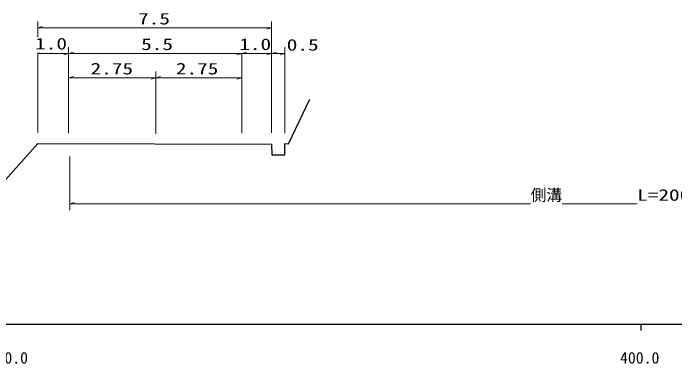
# Model space of a CAD drawing. Units: millimetres on the paper, enlarged 999.8 times, with parts at other scales. Extents: x 39991 to 679840, y 19995 to 379911.
# Drawn here: x 368534 to 473286, y 198668 to 254185 of the extents above; entities that cross this region are included whole.
import ezdxf
from ezdxf.enums import TextEntityAlignment as Align

# ---------------------------------------------------------------- set-up
doc = ezdxf.new("R2010")
doc.units = ezdxf.units.MM
doc.header["$LTSCALE"] = 999.766
for name, color, linetype, lineweight in [('M-BGD', 7, 'Continuous', 25), ('M-BGD-HTXT', 7, 'Continuous', 13), ('M-TTL-BAND', 7, 'Continuous', 25)]:
    doc.layers.add(name, color=color, linetype=linetype, lineweight=lineweight)
doc.styles.add('ＭＳ ゴシック', font='')
doc.styles.get('ＭＳ ゴシック').set_extended_font_data('MS Gothic')

# ---------------------------------------------------------------- blocks, each defined once
blk = doc.blocks.new('BUHIN155')
at = {"color": 7, "linetype": 'Continuous', "lineweight": 13}
blk.add_line((0, 0), (-468, -624), dxfattribs=at)
blk = doc.blocks.new('BUHIN156')
at = {"color": 7, "linetype": 'Continuous', "lineweight": 13}
blk.add_line((0, 0), (468, 624), dxfattribs=at)

msp = doc.modelspace()

# ---------------------------------------------------------------- linework, layer by layer
at = {"layer": 'M-BGD'}
for p, q in [((412113.4, 233513.9), (415481.8, 240572.4)), ((366418.9, 226837.8), (372429.6, 233538.3)), ((372429.6, 233538.3), (409446.4, 233461.6)), ((409446.4, 233461.6), (409498.7, 231735.9)), ((411538.2, 231735.9), (411564.3, 233540.1)), ((411564.3, 233540.1), (412113.4, 233513.9)), ((409498.7, 231735.9), (411538.2, 231735.9))]:
    msp.add_line(p, q, dxfattribs=at)
at = {"layer": 'M-BGD-HTXT'}
for p, q in [((372429.6, 250399.1), (372429.6, 252855.1)), ((409446.4, 252855.1), (409446.4, 235261)), ((372429.6, 251855.3), (388306.5, 251855.3)), ((388306.5, 251855.3), (393305.3, 251855.3)), ((393305.3, 251855.3), (409446.4, 251855.3)), ((377307.9, 248803), (377307.9, 235164.5)), ((411564.3, 248803), (411564.3, 235164.5)), ((372429.6, 247803.2), (372765, 247899.7)), ((372429.6, 235261), (372429.6, 247899.7)), ((372429.6, 247803.2), (377307.9, 247803.2)), ((377307.9, 247803.2), (376558.1, 247587.7)), ((377307.9, 247803.2), (378057.7, 248018.8)), ((377307.9, 247803.2), (388788.9, 247803.2)), ((388788.9, 247803.2), (393787.7, 247803.2)), ((393787.7, 247803.2), (404321.9, 247803.2)), ((404707.8, 247803.2), (403958, 247587.7)), ((404321.9, 247803.2), (404707.8, 247803.2)), ((404707.8, 247803.2), (404707.8, 235164.5)), ((404707.8, 247803.2), (409320.7, 247803.2)), ((409320.7, 247803.2), (409446.4, 247803.2)), ((409446.4, 247803.2), (411564.3, 247803.2)), ((391104.3, 244943.9), (391104.3, 235068.1)), ((377307.9, 243944.1), (380781.1, 243944.1)), ((380781.1, 243944.1), (387446.2, 243944.1)), ((387446.2, 243944.1), (391104.3, 243944.1)), ((391104.3, 243944.1), (394288.1, 243944.1)), ((394288.1, 243944.1), (400953.2, 243944.1)), ((400953.2, 243944.1), (404707.8, 243944.1)), ((377505.4, 231469.6), (377505.4, 222973.2)), ((377505.4, 223972.9), (450453, 223972.9)), ((455451.8, 223972.9), (467330.3, 223972.9))]:
    msp.add_line(p, q, dxfattribs=at)
at = {"layer": 'M-TTL-BAND'}
for p, q in [((39990.6, 204951.9), (578864.2, 204951.9)), ((467890.3, 204951.9), (467890.3, 203952.1))]:
    msp.add_line(p, q, dxfattribs=at)

# ---------------------------------------------------------------- block references
at = {"layer": 'M-BGD-HTXT', "xscale": 0.9997655, "yscale": 0.9997655, "rotation": 142.89824}
for name, p in [('BUHIN155', (372429.6, 251855.3)), ('BUHIN156', (409446.4, 251855.3)), ('BUHIN155', (404707.8, 247803.2)), ('BUHIN155', (409446.4, 247803.2)), ('BUHIN156', (409446.4, 247803.2)), ('BUHIN156', (411564.3, 247803.2)), ('BUHIN155', (377307.9, 243944.1)), ('BUHIN156', (391104.3, 243944.1)), ('BUHIN155', (391104.3, 243944.1)), ('BUHIN156', (404707.8, 243944.1)), ('BUHIN155', (377505.4, 223972.9))]:
    msp.add_blockref(name, p, dxfattribs=at)

# ---------------------------------------------------------------- texts
at = {"layer": 'M-BGD-HTXT', "style": 'ＭＳ ゴシック', "width": 1.35}
for s, p in [('7.5', (388306.5, 251855.3)), ('1.0', (372001.6, 247899.7)), ('5.5', (388788.9, 247803.2)), ('1.0', (404321.9, 247803.2)), ('0.5', (411847.2, 247706.7)), ('2.75', (380781.1, 243944.1)), ('2.75', (394288.1, 243944.1)), ('L=200.0', (467330.3, 223931.9))]:
    msp.add_text(s, height=1832, dxfattribs=at).set_placement(p, align=Align.BOTTOM_LEFT)
at = {"layer": 'M-BGD-HTXT', "style": 'ＭＳ ゴシック'}
msp.add_text('側溝', height=1832, dxfattribs=at).set_placement((450453, 223931.9), align=Align.BOTTOM_LEFT)
at = {"layer": 'M-TTL-BAND', "style": 'ＭＳ ゴシック'}
for s, p in [('300.0', (367758.1, 198148.1)), ('400.0', (467734.6, 198148.1))]:
    msp.add_text(s, height=1832, dxfattribs=at).set_placement(p, align=Align.BOTTOM_CENTER)

doc.saveas('drawing.dxf')
